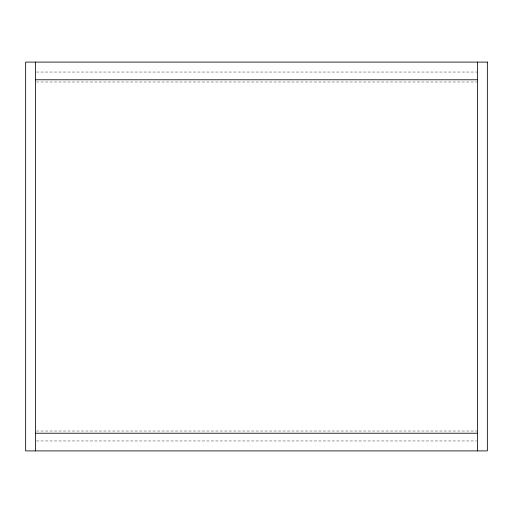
<?xml version="1.0" encoding="UTF-8"?>
<svg xmlns="http://www.w3.org/2000/svg" width="513" height="513" viewBox="0 0 513 513"><rect width="100%" height="100%" fill="white"/><g stroke="black" fill="none" stroke-linecap="round" stroke-linejoin="round"><path stroke-width="0.38" stroke-dasharray="2.56 1.92" d="M36.391 72.038L477.411 72.038M36.391 81.984L477.411 81.984M36.391 431.016L477.411 431.016M36.391 440.962L476.609 440.962"/><path stroke-width="0.77" d="M35.589 79.772L477.411 79.772M35.589 433.228L477.411 433.228M477.411 62.099L477.411 450.901M35.589 62.099L35.589 450.901M487.35 62.099L25.65 62.099L25.65 450.901L487.35 450.901L487.35 62.099"/></g></svg>
